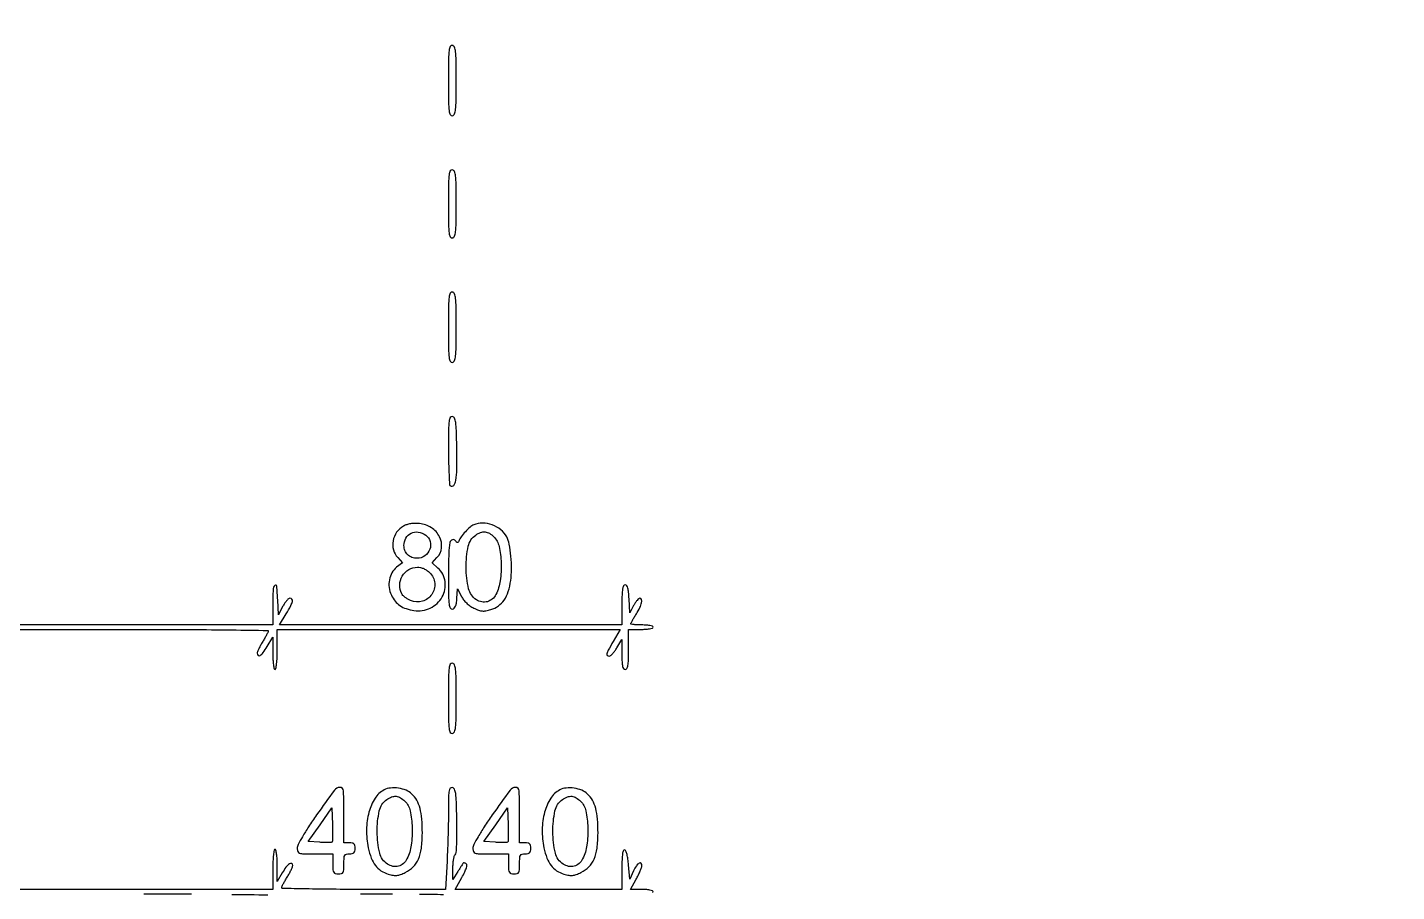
# Model space of a CAD drawing. Extents: x 0 to 836, y 5 to 589.
# Drawn here: x 604.5 to 656.6, y 420.2 to 453.1 of the extents above; entities that cross this region are included whole.
import ezdxf

# ---------------------------------------------------------------- set-up
doc = ezdxf.new("R2010")
doc.units = 0
doc.header["$MEASUREMENT"] = 0

msp = doc.modelspace()

# ---------------------------------------------------------------- linework, layer by layer
for points in [[(201.712326, 537.783562, -0.000001), (217.055896, 537.76491, -0.426088)], [(546.957638, 269.095817, -0.000001), (546.976289, 285.583213, -0.415883)], [(835.446278, 121.592707, -0.000059), (835.429914, 203.53197, -0.00002), (835.42504, 321.569549), (835.424938, 588.3084), (835.769253, 588.3084, 0.013775), (835.969061, 588.313906, 0.121919), (836.052736, 588.339582, 0.232745), (836.087862, 588.394014, 0.064289), (836.086534, 588.49875), (836.0595, 588.6891), (420.497259, 588.710259, 0.000013), (261.145696, 588.714318, 0.000021), (126.989856, 588.708632)], [(718.0002, 320.588723, -0.000011), (717.997333, 194.273324, -0.000202)], [(604.852986, 529.408162, -0.000002), (620.423836, 529.389509, -0.550615)], [(238.738155, 529.614638, -0.000002), (224.300981, 529.63329, -0.415836)], [(308.18842, 529.408162, -0.000002), (322.638019, 529.38951, -0.415836)], [(531.796111, 538.074638, -0.000002), (517.6951, 538.093291, -0.426056)], [(413.368417, 538.074638, -0.000002), (399.676779, 538.093291, -0.415815)], [(693.315638, 481.579418, -0.000002), (693.334294, 494.031443, -0.550517)], [(336.166934, 548.220763, -0.000002), (326.827688, 548.233536, -0.413812)], [(693.109162, 421.684687, -0.000002), (693.090507, 409.236574, -0.415775)], [(689.941022, 529.408162, -0.000003), (701.809045, 529.389505, -0.550493)], [(383.716206, 529.408162, -0.000003), (394.123716, 529.389504, -0.425916)], [(604.231838, 387.151416, -0.000003), (604.250494, 398.693431, -0.41574)], [(718.164575, 211.571705, 0.000026), (718.1694, 303.889409)], [(604.2132, 430.191), (608.9508, 430.191, -0.001255), (610.767254, 430.186441, -0.002095), (612.295954, 430.172362, -0.000177), (613.661137, 430.153584, -0.422286), (613.68576, 430.12755, -0.10382), (613.675677, 430.087812, -0.007062), (613.62267, 429.983333, -0.009869), (613.554721, 429.859945, -0.007234), (613.474693, 429.7257, 0.012708), (613.394859, 429.588385, 0.015414), (613.327365, 429.455641, 0.01405), (613.277627, 429.341661, 0.095102), (613.265833, 429.28155, 0.218217), (613.30194, 429.201899, 0.339983), (613.373644, 429.197588, 0.086405), (613.493039, 429.312846, 0.02268), (613.640505, 429.53535), (613.855999, 429.8949), (613.8568, 429.28155, 0.012065), (613.862964, 429.039245, 0.0222), (613.881467, 428.842888, 0.01921), (613.907711, 428.695965, 0.352506), (613.9422, 428.6682, 0.365646), (613.977797, 428.698249, 0.014491), (614.0033, 428.8797, 0.018502), (614.021156, 429.121679, 0.009164), (614.0268, 429.4296), (614.0268, 430.191), (620.547209, 430.191), (627.067618, 430.191), (626.807609, 429.736552, 0.004639), (626.618286, 429.398409, 0.060119), (626.564681, 429.264602, 0.289671), (626.583954, 429.202946, 0.17782), (626.657871, 429.1758, 0.174943), (626.711925, 429.19531, 0.032609), (626.789767, 429.268992, 0.031428), (626.873543, 429.371578, 0.024173), (626.952028, 429.49305), (627.135913, 429.8103), (627.137857, 429.23925, 0.008975), (627.144112, 428.946348, 0.045684), (627.165325, 428.784849, 0.104993), (627.204656, 428.699344, 0.2369), (627.2667, 428.6682, 0.273642), (627.330723, 428.706075, 0.084509), (627.368925, 428.81625, 0.035355), (627.3888, 429.026014, 0.005946), (627.3936, 429.4296), (627.3936, 430.191), (627.8589, 430.191, 0.017105), (628.037266, 430.197104, 0.027868), (628.187518, 430.215851, 0.026982), (628.299491, 430.242519, 0.332234), (628.3242, 430.2756, 0.322437), (628.300465, 430.308579, 0.031449), (628.199944, 430.335349, 0.03053), (628.06334, 430.354091, 0.01883), (627.9012, 430.3602, -0.009755), (627.739017, 430.363365, -0.016147), (627.602456, 430.373119, -0.010011), (627.493355, 430.386676, -0.37274), (627.4782, 430.404181, -0.123338), (627.48548, 430.433243, -0.004527), (627.540328, 430.53366, -0.008014), (627.608664, 430.651637, -0.005516), (627.6897, 430.7832, 0.025038), (627.823721, 431.021102, 0.062172), (627.890037, 431.209304, 0.131175), (627.884578, 431.327235, 0.326866), (627.818773, 431.3754, 0.190299), (627.77791, 431.359264, 0.029092), (627.71643, 431.294633, 0.029066), (627.649675, 431.205745, 0.021498), (627.586123, 431.10045), (627.4359, 430.8255), (627.410713, 431.35425, 0.011248), (627.39265, 431.611537, 0.045136), (627.364004, 431.766494, 0.089857), (627.322044, 431.852862, 0.239244), (627.262663, 431.883, 0.284034), (627.201196, 431.845018, 0.076103), (627.164363, 431.73078, 0.033861), (627.144676, 431.518069, 0.006149), (627.1398, 431.1216), (627.1398, 430.3602), (620.627795, 430.3602), (614.11579, 430.3602), (614.367395, 430.786923, 0.009298), (614.542334, 431.096643, 0.065443), (614.603988, 431.258057, 0.236264), (614.585005, 431.339184, 0.222811), (614.507769, 431.3754, 0.180386), (614.454443, 431.355514, 0.035725), (614.38112, 431.282208, 0.033672), (614.303653, 431.17962, 0.025766), (614.232819, 431.05815), (614.0691, 430.7409), (614.044085, 431.31195, 0.011581), (614.008577, 431.841614, 0.639683), (613.936908, 431.86717, 0.186785), (613.868297, 431.70749, 0.009128), (613.8576, 431.1216), (613.8576, 430.3602), (609.0354, 430.3602), (604.2132, 430.3602)], [(628.299491, 420.175119, 0.332234), (628.3242, 420.2082, 0.324248), (628.300288, 420.241197, 0.030617), (628.197819, 420.267949, 0.03004), (628.058882, 420.286692, 0.018511), (627.893967, 420.2928), (627.463734, 420.2928), (627.682467, 420.684156, 0.011597), (627.766217, 420.842516, 0.014102), (627.836947, 420.994697, 0.012683), (627.889158, 421.124846, 0.089272), (627.9012, 421.191756, 0.18104), (627.867221, 421.282525, 0.365083), (627.796778, 421.293481, 0.111398), (627.69113, 421.191513, 0.034758), (627.582581, 420.998246), (627.4359, 420.688492), (627.3936, 421.224288, 0.01551), (627.369306, 421.444651, 0.028269), (627.333825, 421.622106, 0.030562), (627.291723, 421.751327, 0.222764), (627.24555, 421.794892, 0.394072), (627.194732, 421.771415, 0.061095), (627.162903, 421.654217, 0.029435), (627.144588, 421.437486, 0.006363), (627.1398, 421.06125), (627.1398, 420.2928), (623.966577, 420.2928), (620.793353, 420.2928), (621.051775, 420.750698, 0.013355), (621.161684, 420.958203, 0.038063), (621.222931, 421.109653, 0.059741), (621.242946, 421.21436, 0.278577), (621.21607, 421.266769, 0.031), (621.178484, 421.286894, 0.046666), (621.143422, 421.299153, 0.057974), (621.115475, 421.302729, 0.246146), (621.100936, 421.295321, 0.013628), (621.08659, 421.273877, 0.000456), (621.032215, 421.187422, 0.000865), (620.968298, 421.085198, 0.000603), (620.89649, 420.9696), (620.71305, 420.6735), (620.711625, 421.10073, -0.018821), (620.717457, 421.270681, -0.02325), (620.736178, 421.428021, -0.022534), (620.763467, 421.556066, -0.133372), (620.797211, 421.614971, 0.177988), (620.834552, 421.695726, 0.008071), (620.854601, 422.005239, 0.011438), (620.864911, 422.40682, 0.00553), (620.860661, 422.920985, 0.003025), (620.842714, 423.628056, 0.026328), (620.816321, 423.941257, 0.069229), (620.770608, 424.103304, 0.246842), (620.68905, 424.168397, 0.258911), (620.610843, 424.142731, 0.144274), (620.564998, 424.050296, 0.039527), (620.544833, 423.838309, 0.003859), (620.540657, 423.323453, -0.004677), (620.536647, 422.912048, -0.002313), (620.524255, 422.389794, -0.002295), (620.506405, 421.848125, -0.003357), (620.485301, 421.37145), (620.430289, 420.2928), (617.313144, 420.2928, -0.001907), (616.117907, 420.29736, -0.003181), (615.111788, 420.311438, -0.000408), (614.22166, 420.330286, -0.409782), (614.196433, 420.35625, -0.111035), (614.205659, 420.396009, -0.00754), (614.257965, 420.500467, -0.010506), (614.325425, 420.623854, -0.007675), (614.405293, 420.7581, 0.013093), (614.485285, 420.89593, 0.015532), (614.55327, 421.03023, 0.014424), (614.603431, 421.146053, 0.08935), (614.61636, 421.2093, 0.300243), (614.574295, 421.276401, 0.270054), (614.491644, 421.268105, 0.076762), (614.359482, 421.137154, 0.029789), (614.218542, 420.920723), (614.029583, 420.5889), (614.028192, 421.20225, 0.012089), (614.021788, 421.44436, 0.022171), (614.003081, 421.640765, 0.019132), (613.976688, 421.787854, 0.352327), (613.9422, 421.8156, 0.365646), (613.906603, 421.785551, 0.014491), (613.8811, 421.6041, 0.018502), (613.863244, 421.362121, 0.009164), (613.8576, 421.0542), (613.8576, 420.2928), (609.0354, 420.2928), (604.2132, 420.2928)], [(612.296603, 420.104962, -0.000177), (613.662472, 420.086184, -0.412086)], [(619.439878, 420.113711, -0.000111), (620.358124, 420.103763, -0.410979)], [(608.9508, 420.1236, -0.001255), (610.767404, 420.119041, -0.002093)], [(617.1993, 420.1236, -0.000994), (618.415797, 420.121181, -0.001658)]]:
    msp.add_lwpolyline(points, format="xyb")
for points in [[(620.541, 451.0872, 0.002216), (620.544656, 450.262281, 0.02535), (620.564001, 449.937844, 0.088793), (620.60776, 449.789781, 0.335991), (620.68905, 449.749705, 0.254832), (620.770632, 449.816942, 0.068159), (620.813097, 449.985815, 0.024934), (620.833038, 450.315643, 0.002632), (620.8371, 451.0872, 0.002632), (620.833038, 451.858757, 0.024934), (620.813097, 452.188585, 0.068159), (620.770632, 452.357458, 0.254832), (620.68905, 452.424695, 0.335991), (620.60776, 452.384619, 0.088793), (620.564001, 452.236556, 0.02535), (620.544656, 451.912119, 0.002216)], [(620.541, 446.3919, 0.002301), (620.544674, 445.593597, 0.026158), (620.56406, 445.278812, 0.092428), (620.608024, 445.135749, 0.330993), (620.68905, 445.096705, 0.251426), (620.770356, 445.162844, 0.070478), (620.813002, 445.326754, 0.025711), (620.833006, 445.646903, 0.002748), (620.8371, 446.3919, 0.002748), (620.833006, 447.136897, 0.025711), (620.813002, 447.457046, 0.070478), (620.770356, 447.620956, 0.251426), (620.68905, 447.687095, 0.330993), (620.608024, 447.648051, 0.092428), (620.56406, 447.504988, 0.026158), (620.544674, 447.190203, 0.002301)], [(620.541, 441.6966, 0.002216), (620.544656, 440.871681, 0.02535), (620.564001, 440.547244, 0.088793), (620.60776, 440.399181, 0.335991), (620.68905, 440.359105, 0.254832), (620.770632, 440.426342, 0.068159), (620.813097, 440.595215, 0.024934), (620.833038, 440.925043, 0.002632), (620.8371, 441.6966, 0.002632), (620.833038, 442.468157, 0.024934), (620.813097, 442.797985, 0.068159), (620.770632, 442.966858, 0.254832), (620.68905, 443.034095, 0.335991), (620.60776, 442.994019, 0.088793), (620.564001, 442.845956, 0.02535), (620.544656, 442.521519, 0.002216)], [(620.541, 437.012496, 0.005346), (620.546415, 436.506042, 0.008441), (620.563035, 436.071917, 0.003296), (620.585797, 435.703719, 0.241775), (620.616014, 435.653624, 0.384836), (620.740769, 435.676475, 0.121082), (620.823975, 435.865882, 0.040179), (620.863338, 436.28971, 0.007919), (620.860631, 437.054081, 0.003042), (620.842701, 437.758091, 0.026425), (620.816304, 438.070164, 0.069493), (620.770573, 438.231635, 0.246428), (620.68905, 438.296597, 0.329515), (620.608092, 438.257785, 0.093359), (620.564078, 438.115985, 0.026378), (620.544679, 437.803723, 0.002325)], [(618.829977, 434.124704, 0.110627), (618.568854, 433.889399, 0.108997), (618.43131, 433.563954, 0.112195), (618.445387, 433.218528, 0.123117), (618.608529, 432.926312), (618.791057, 432.73202), (618.569374, 432.557644, 0.096885), (618.391498, 432.351162, 0.083036), (618.292364, 432.081473, 0.079658), (618.284153, 431.783848, 0.078554), (618.369176, 431.497029, 0.057675), (618.513428, 431.267041, 0.074404), (618.696173, 431.09787, 0.069519), (618.930593, 430.981872, 0.043155), (619.2297, 430.910439, 0.150165), (619.848277, 431.003882, 0.153598), (620.301097, 431.428138, 0.164695), (620.411202, 432.011074, 0.172586), (620.141109, 432.527876), (619.921534, 432.731372), (620.104367, 432.925988, 0.162084), (620.277746, 433.301241, 0.147802), (620.200372, 433.721583, 0.131769), (619.88971, 434.063497, 0.120047), (619.438456, 434.219209, 0.027879), (619.262735, 434.225815, 0.033992), (619.098794, 434.211661, 0.037167), (618.952544, 434.177667, 0.052649)], [(621.504435, 434.173215, 0.079016), (621.361151, 434.082915, 0.027421), (621.186103, 433.911512, 0.02784), (621.027413, 433.717435, 0.060497), (620.933776, 433.549604, -0.066891), (620.909703, 433.50772, -0.265357), (620.883352, 433.496679, -0.1794), (620.852239, 433.512757, -0.032072), (620.810699, 433.564689, 0.332319), (620.691455, 433.604015, 0.267354), (620.599277, 433.500013, 0.04415), (620.551962, 433.08848, 0.006556), (620.541, 432.252504, 0.002327), (620.544681, 431.46138, 0.026369), (620.564083, 431.149012, 0.093156), (620.608084, 431.007039, 0.329156), (620.68905, 430.968077, 0.137346), (620.759485, 431.003012, 0.10632), (620.809852, 431.072746, 0.064938), (620.843456, 431.187877, 0.020654), (620.863642, 431.365769), (620.890183, 431.735379), (621.032842, 431.449639, 0.050328), (621.113213, 431.322472, 0.036741), (621.225695, 431.198701, 0.035845), (621.358804, 431.089279, 0.040545), (621.501013, 431.004935, 0.023564), (621.688207, 430.924204, 0.066643), (621.826594, 430.892245, 0.069314), (621.965395, 430.898431, 0.027045), (622.152414, 430.943608, 0.083559), (622.43885, 431.084747, 0.087036), (622.658653, 431.310247, 0.073575), (622.814137, 431.630419, 0.041218), (622.909965, 432.053365, 0.035518), (622.939627, 432.480012, 0.022686), (622.916281, 432.97682, 0.021843), (622.853423, 433.436155, 0.078087), (622.756099, 433.715239, 0.101008), (622.532773, 433.984328, 0.081674), (622.205179, 434.169186, 0.082525), (621.839013, 434.238122, 0.106918)], [(619.676176, 433.781703, -0.174417), (619.844115, 433.543669, -0.157072), (619.831244, 433.241229, -0.149383), (619.641798, 432.992389, -0.157155), (619.349531, 432.8982, -0.087141), (619.149613, 432.933309, -0.106098), (618.98882, 433.033914, -0.107921), (618.885326, 433.190072, -0.092836), (618.849, 433.384031, -0.125266), (618.921474, 433.66877, -0.157327), (619.117746, 433.855404, -0.151715), (619.392077, 433.896024, -0.11472)], [(622.266333, 433.718558, -0.144075), (622.466134, 433.352145, -0.044146), (622.545437, 432.720023, -0.044375), (622.510311, 432.046724, -0.081718), (622.346595, 431.524676, -0.09631), (622.208649, 431.346564, -0.114296), (622.021536, 431.246237, -0.114637), (621.809814, 431.238551, -0.097318), (621.602081, 431.322974, -0.192896), (621.309369, 431.742096, -0.054774), (621.213095, 432.54664, -0.054766), (621.293926, 433.354159, -0.189883), (621.578312, 433.784006, -0.063398), (621.764019, 433.881725, -0.113636), (621.934019, 433.904203, -0.112269), (622.098141, 433.850098, -0.060914)], [(619.825745, 432.352145, -0.171965), (620.017369, 431.95013, -0.178056), (619.909359, 431.523961, -0.175695), (619.549143, 431.265535, -0.16836), (619.099567, 431.292139, -0.034572), (618.995201, 431.344084, -0.03036), (618.894136, 431.411992, -0.031589), (618.810382, 431.484784, -0.075329), (618.761167, 431.550641, -0.134578), (618.685561, 431.882735, -0.122953), (618.78556, 432.219834, -0.123709), (619.031568, 432.468898, -0.137203), (619.3566, 432.5598, -0.05569), (619.480237, 432.545986, -0.048581), (619.603899, 432.505059, -0.047034), (619.721144, 432.439369, -0.045205)], [(620.541, 427.5684, 0.002216), (620.544656, 426.743481, 0.02535), (620.564001, 426.419044, 0.088793), (620.60776, 426.270981, 0.335991), (620.68905, 426.230905, 0.254832), (620.770632, 426.298142, 0.068159), (620.813097, 426.467015, 0.024934), (620.833038, 426.796843, 0.002632), (620.8371, 427.5684, 0.002632), (620.833038, 428.339957, 0.024934), (620.813097, 428.669785, 0.068159), (620.770632, 428.838658, 0.254832), (620.68905, 428.905895, 0.335991), (620.60776, 428.865819, 0.088793), (620.564001, 428.717756, 0.02535), (620.544656, 428.393319, 0.002216)], [(615.526161, 423.127593, 0.007362), (615.221758, 422.677699, 0.013352), (614.988241, 422.299737, 0.012012), (614.822121, 421.997603, 0.120245), (614.7882, 421.858593, 0.092874), (614.811263, 421.735499, 0.227966), (614.876809, 421.674181, 0.071609), (615.023739, 421.650342, 0.004467), (615.465, 421.6464), (616.1418, 421.6464), (616.1418, 421.2657, 0.012699), (616.147559, 421.038982, 0.114574), (616.1747, 420.94422, 0.210352), (616.234288, 420.899011, 0.058662), (616.3533, 420.885, 0.058662), (616.472312, 420.899011, 0.210352), (616.5319, 420.94422, 0.114574), (616.559041, 421.038982, 0.012699), (616.5648, 421.2657, -0.012699), (616.570559, 421.492418, -0.114574), (616.5977, 421.58718, -0.210352), (616.657288, 421.632389, -0.058662), (616.7763, 421.6464, 0.045527), (616.883616, 421.656192, 0.152009), (616.9455, 421.6887, 0.152009), (616.978008, 421.750584, 0.045527), (616.9878, 421.8579, 0.045527), (616.978008, 421.965216, 0.152009), (616.9455, 422.0271, 0.152009), (616.883616, 422.059608, 0.045527), (616.7763, 422.0694), (616.5648, 422.0694), (616.5648, 423.1269, 0.010163), (616.546069, 424.048394, 0.402164), (616.411989, 424.177218, 0.239335), (616.199627, 424.069568, 0.005555)], [(618.090139, 424.080731, 0.133039), (617.747129, 423.761062, 0.072917), (617.516271, 423.230639, 0.063285), (617.424476, 422.57225, 0.054258), (617.491788, 421.875299, 0.038109), (617.604029, 421.486249, 0.07364), (617.760166, 421.203184, 0.08606), (617.972715, 421.00596, 0.071427), (618.253075, 420.876121, 0.026842), (618.439801, 420.830935, 0.069755), (618.577697, 420.824799, 0.067582), (618.714501, 420.856798, 0.024029), (618.898854, 420.937535, 0.08301), (619.198712, 421.154549, 0.092798), (619.398009, 421.44989, 0.071312), (619.509971, 421.860549, 0.029806), (619.546858, 422.434392, 0.020525), (619.527203, 422.973443, 0.045555), (619.458311, 423.378327, 0.060037), (619.335412, 423.68646, 0.079457), (619.15096, 423.925094, 0.093169), (618.930839, 424.065685, 0.059297), (618.636542, 424.145277, 0.059632), (618.334133, 424.153308, 0.098591)], [(622.209561, 423.127593, 0.007362), (621.905158, 422.677699, 0.013352), (621.671641, 422.299737, 0.012012), (621.505521, 421.997603, 0.120245), (621.4716, 421.858593, 0.092874), (621.494663, 421.735499, 0.227966), (621.560209, 421.674181, 0.071609), (621.707139, 421.650342, 0.004467), (622.1484, 421.6464), (622.8252, 421.6464), (622.8252, 421.2657, 0.012699), (622.830959, 421.038982, 0.114574), (622.8581, 420.94422, 0.210352), (622.917688, 420.899011, 0.058662), (623.0367, 420.885, 0.058662), (623.155712, 420.899011, 0.210352), (623.2153, 420.94422, 0.114574), (623.242441, 421.038982, 0.012699), (623.2482, 421.2657, -0.012699), (623.253959, 421.492418, -0.114574), (623.2811, 421.58718, -0.210352), (623.340688, 421.632389, -0.058662), (623.4597, 421.6464, 0.045527), (623.567016, 421.656192, 0.152009), (623.6289, 421.6887, 0.152009), (623.661408, 421.750584, 0.045527), (623.6712, 421.8579, 0.045527), (623.661408, 421.965216, 0.152009), (623.6289, 422.0271, 0.152009), (623.567016, 422.059608, 0.045527), (623.4597, 422.0694), (623.2482, 422.0694), (623.2482, 423.1269, 0.010163), (623.229469, 424.048394, 0.402164), (623.095389, 424.177218, 0.239335), (622.883027, 424.069568, 0.005555)], [(624.773539, 424.080731, 0.133039), (624.430529, 423.761062, 0.072917), (624.199671, 423.230639, 0.063285), (624.107876, 422.57225, 0.054258), (624.175188, 421.875299, 0.038109), (624.287429, 421.486249, 0.07364), (624.443566, 421.203184, 0.08606), (624.656115, 421.00596, 0.071427), (624.936475, 420.876121, 0.026842), (625.123201, 420.830935, 0.069755), (625.261097, 420.824799, 0.067582), (625.397901, 420.856798, 0.024029), (625.582254, 420.937535, 0.08301), (625.882112, 421.154549, 0.092798), (626.081409, 421.44989, 0.071312), (626.193371, 421.860549, 0.029806), (626.230258, 422.434392, 0.020525), (626.210603, 422.973443, 0.045555), (626.141711, 423.378327, 0.060037), (626.018812, 423.68646, 0.079457), (625.83436, 423.925094, 0.093169), (625.614239, 424.065685, 0.059297), (625.319942, 424.145277, 0.059632), (625.017533, 424.153308, 0.098591)], [(618.882333, 423.651158, -0.144075), (619.082134, 423.284745, -0.044146), (619.161437, 422.652623, -0.044375), (619.126311, 421.979324, -0.081718), (618.962595, 421.457276, -0.09631), (618.824649, 421.279164, -0.114296), (618.637536, 421.178837, -0.114637), (618.425814, 421.171151, -0.097318), (618.218081, 421.255574, -0.192896), (617.925369, 421.674696, -0.054774), (617.829095, 422.47924, -0.054766), (617.909926, 423.286759, -0.189883), (618.194312, 423.716606, -0.063398), (618.380019, 423.814325, -0.113636), (618.550019, 423.836803, -0.112269), (618.714141, 423.782698, -0.060914)], [(625.565733, 423.651158, -0.144075), (625.765534, 423.284745, -0.044146), (625.844837, 422.652623, -0.044375), (625.809711, 421.979324, -0.081718), (625.645995, 421.457276, -0.09631), (625.508049, 421.279164, -0.114296), (625.320936, 421.178837, -0.114637), (625.109214, 421.171151, -0.097318), (624.901481, 421.255574, -0.192896), (624.608769, 421.674696, -0.054774), (624.512495, 422.47924, -0.054766), (624.593326, 423.286759, -0.189883), (624.877712, 423.716606, -0.063398), (625.063419, 423.814325, -0.113636), (625.233419, 423.836803, -0.112269), (625.397541, 423.782698, -0.060914)], [(616.112599, 422.096599, -0.185124), (616.082015, 422.082967, -0.007561), (615.959312, 422.078294, -0.012318), (615.811105, 422.078543, -0.008332), (615.642293, 422.085804), (615.208677, 422.1117), (615.654089, 422.75515), (616.0995, 423.398599), (616.124395, 422.765945, -0.005621), (616.131282, 422.520823, -0.008617), (616.131199, 422.308354, -0.003925), (616.126628, 422.128934, -0.190267)], [(622.795999, 422.096599, -0.185124), (622.765415, 422.082967, -0.007561), (622.642712, 422.078294, -0.012318), (622.494505, 422.078543, -0.008332), (622.325693, 422.085804), (621.892077, 422.1117), (622.337489, 422.75515), (622.7829, 423.398599), (622.807795, 422.765945, -0.005621), (622.814682, 422.520823, -0.008617), (622.814599, 422.308354, -0.003925), (622.810028, 422.128934, -0.190267)]]:
    msp.add_lwpolyline(points, format="xyb", close=True)

doc.saveas('drawing.dxf')
